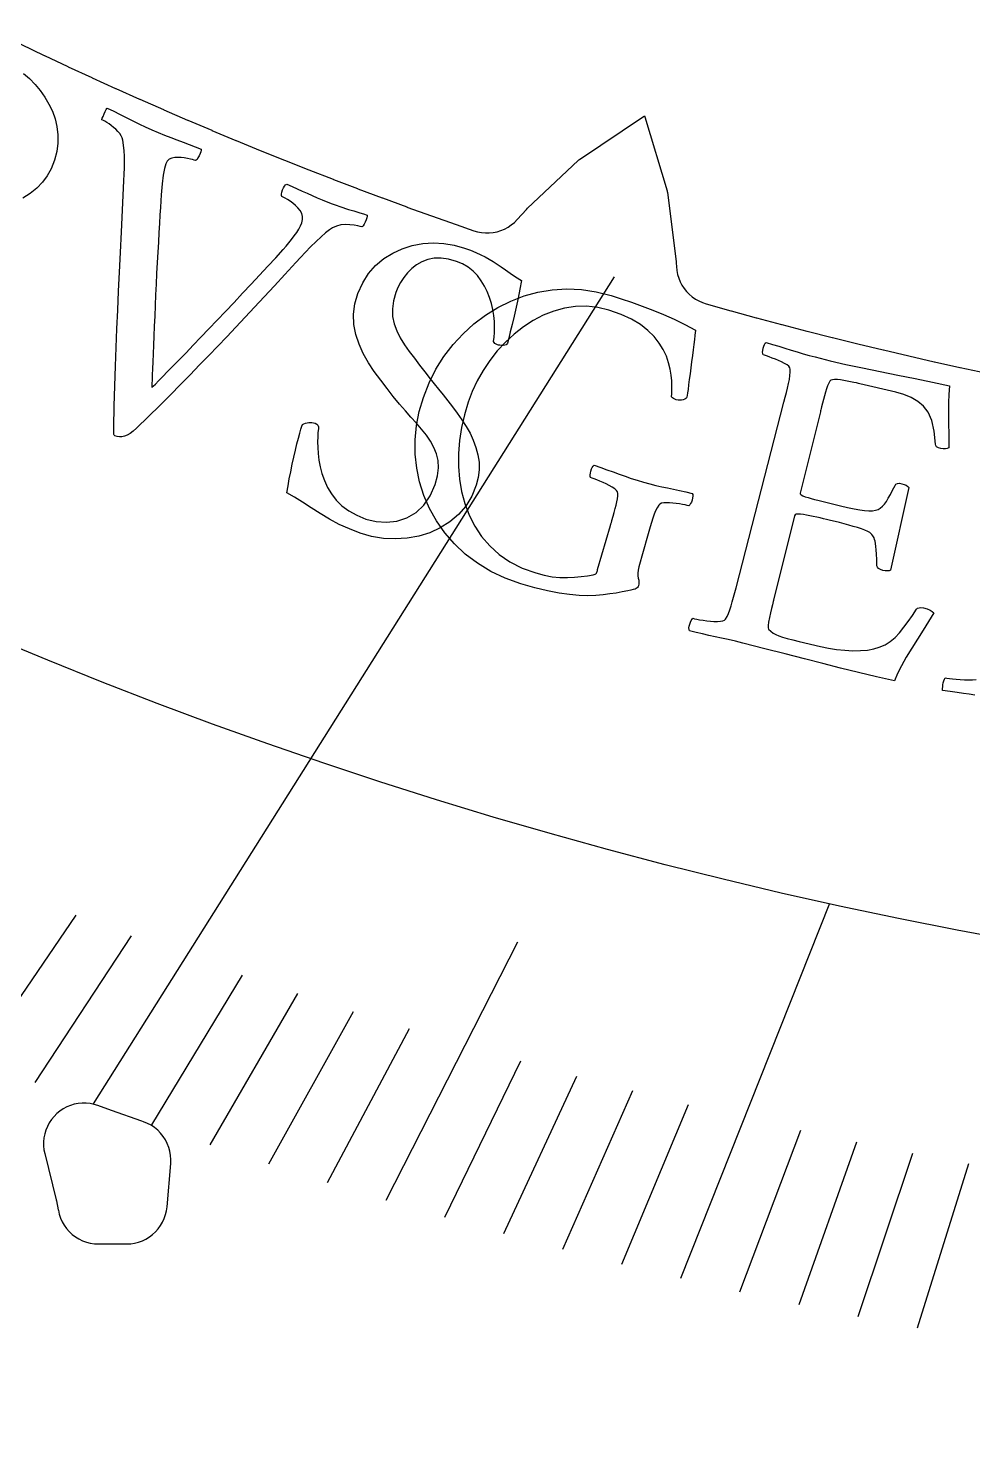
# Model space of a CAD drawing. Header units: millimetres. Extents: x -45 to 45, y -45 to 45.
# Drawn here: x -11.34 to -5.52, y -19.38 to -10.74 of the extents above; entities that cross this region are included whole.
import ezdxf

# ---------------------------------------------------------------- set-up
doc = ezdxf.new("R2010")
doc.units = ezdxf.units.MM
for name, color, linetype in [('CUT_INNER', 6, 'Continuous'), ('ENGRAVE', 7, 'Continuous'), ('ENGRAVE_FINE', 8, 'Continuous'), ('TEXT', 5, 'Continuous')]:
    doc.layers.add(name, color=color, linetype=linetype)

msp = doc.modelspace()

# ---------------------------------------------------------------- linework, layer by layer
at = {"layer": 'CUT_INNER'}
msp.add_lwpolyline([(-11.3858, -10.8386), (-11.2415, -10.9074), (-11.2401, -10.908), (-11.0955, -10.9759), (-11.0941, -10.9766), (-10.949, -11.0435), (-10.9476, -11.0442), (-10.8022, -11.1103), (-10.8008, -11.1109), (-10.6549, -11.1761), (-10.6535, -11.1767), (-10.5072, -11.241), (-10.5058, -11.2416), (-10.3591, -11.305), (-10.3577, -11.3057), (-10.2107, -11.3682), (-10.2093, -11.3688), (-10.0618, -11.4304), (-10.0604, -11.4309), (-9.9126, -11.4916), (-9.9112, -11.4922), (-9.763, -11.552), (-9.7616, -11.5526), (-9.613, -11.6114), (-9.6116, -11.612), (-9.4627, -11.67), (-9.4613, -11.6705), (-9.312, -11.7276), (-9.3106, -11.7281), (-9.161, -11.7842), (-9.1595, -11.7848), (-9.0096, -11.84), (-9.0082, -11.8405), (-8.8579, -11.8948), (-8.8564, -11.8953), (-8.7058, -11.9487), (-8.7044, -11.9492), (-8.5969, -11.9865), (-8.5735, -11.9934), (-8.5496, -11.998), (-8.5254, -12.0002), (-8.501, -12), (-8.4768, -11.9975), (-8.453, -11.9926), (-8.4297, -11.9854), (-8.4072, -11.976), (-8.3858, -11.9645), (-8.3656, -11.9509), (-8.3468, -11.9354), (-8.3296, -11.9182), (-8.2726, -11.8553), (-8.2658, -11.8484), (-7.9543, -11.5538), (-7.9503, -11.5503), (-7.9461, -11.5473), (-7.5511, -11.2827), (-7.5461, -11.2798), (-7.5442, -11.2852), (-7.4066, -11.7403), (-7.4053, -11.7454), (-7.4044, -11.7505), (-7.3505, -12.1759), (-7.3497, -12.1855), (-7.3486, -12.2078), (-7.3462, -12.2317), (-7.3416, -12.2553), (-7.3348, -12.2783), (-7.3258, -12.3006), (-7.3147, -12.3219), (-7.3016, -12.342), (-7.2866, -12.3607), (-7.2699, -12.378), (-7.2516, -12.3936), (-7.2319, -12.4073), (-7.211, -12.4191), (-7.1891, -12.4288), (-7.1663, -12.4364), (-7.0129, -12.4794), (-7.0114, -12.4798), (-6.8573, -12.5219), (-6.8558, -12.5223), (-6.7014, -12.5635), (-6.6999, -12.5639), (-6.5453, -12.6042), (-6.5438, -12.6045), (-6.3889, -12.6438), (-6.3874, -12.6442), (-6.2323, -12.6826), (-6.2308, -12.6829), (-6.0755, -12.7203), (-6.074, -12.7207), (-5.9184, -12.7571), (-5.9169, -12.7575), (-5.7611, -12.7929), (-5.7596, -12.7933), (-5.6036, -12.8278), (-5.6021, -12.8281), (-5.4459, -12.8617)], dxfattribs=at)
msp.add_lwpolyline([(-10.9349, -17.3658), (-10.959, -17.3609), (-10.9834, -17.3584), (-11.008, -17.3584), (-11.0324, -17.3607), (-11.0565, -17.3654), (-11.0801, -17.3725), (-11.1028, -17.3819), (-11.1245, -17.3934), (-11.1449, -17.407), (-11.1639, -17.4226), (-11.1813, -17.4399), (-11.1969, -17.4589), (-11.2106, -17.4793), (-11.2222, -17.501), (-11.2316, -17.5237), (-11.2388, -17.5472), (-11.2436, -17.5713), (-11.246, -17.5957), (-11.246, -17.6203), (-11.2436, -17.6447), (-11.2388, -17.6688), (-11.1674, -17.9538), (-11.1661, -17.9598), (-11.1552, -18.0144), (-11.1547, -18.0177), (-11.1492, -18.0421), (-11.1413, -18.0658), (-11.1311, -18.0886), (-11.1186, -18.1102), (-11.1041, -18.1305), (-11.0876, -18.1493), (-11.0693, -18.1663), (-11.0494, -18.1814), (-11.0281, -18.1944), (-11.0056, -18.2053), (-10.9822, -18.2139), (-10.958, -18.22), (-10.9333, -18.2238), (-10.9083, -18.225), (-10.7343, -18.225), (-10.7095, -18.2238), (-10.685, -18.2201), (-10.661, -18.214), (-10.6377, -18.2056), (-10.6154, -18.1949), (-10.5942, -18.1821), (-10.5744, -18.1672), (-10.5562, -18.1505), (-10.5397, -18.132), (-10.5251, -18.112), (-10.5126, -18.0906), (-10.5023, -18.0681), (-10.4942, -18.0447), (-10.4885, -18.0206), (-10.4852, -17.9961), (-10.4627, -17.7305), (-10.4618, -17.7051), (-10.4635, -17.6798), (-10.4678, -17.6548), (-10.4746, -17.6303), (-10.4839, -17.6067), (-10.4955, -17.5841), (-10.5093, -17.5628), (-10.5252, -17.543), (-10.5431, -17.5249), (-10.5626, -17.5088), (-10.5838, -17.4947), (-10.6062, -17.4828), (-10.6297, -17.4733), (-10.6414, -17.4692), (-10.8273, -17.4034), (-10.9114, -17.373)], close=True, dxfattribs=at)
at = {"layer": 'ENGRAVE'}
for points in [[(-10.9383, -17.3634), (-7.7297, -12.27)], [(-7.322, -18.4368), (-6.4042, -16.1259)]]:
    msp.add_lwpolyline(points, dxfattribs=at)
for centre, radius in [((0, 12.859), 29.684), ((0, 0), 42.525)]:
    msp.add_circle(centre, radius, dxfattribs=at)
at = {"layer": 'ENGRAVE_FINE'}
for points in [[(-11.6551, -17.0943), (-11.0457, -16.2005)], [(-11.297, -17.2311), (-10.7048, -16.3278)], [(-9.1361, -17.9561), (-8.326, -16.364)], [(-10.579, -17.491), (-10.0216, -16.5694)], [(-10.2191, -17.6141), (-9.6793, -16.6837)], [(-9.8586, -17.7326), (-9.3367, -16.7938)], [(-9.4976, -17.8466), (-8.9936, -16.8996)], [(-8.7742, -18.0611), (-8.3066, -17.0986)], [(-8.4117, -18.1617), (-7.9626, -17.1919)], [(-8.0489, -18.2578), (-7.6183, -17.281)], [(-7.6856, -18.3495), (-7.2737, -17.366)], [(-6.958, -18.5197), (-6.5838, -17.5238)], [(-6.5937, -18.5983), (-6.2385, -17.5965)], [(-6.229, -18.6725), (-5.893, -17.6653)], [(-5.8641, -18.7425), (-5.5473, -17.73)]]:
    msp.add_lwpolyline(points, dxfattribs=at)
at = {"layer": 'TEXT'}
for points in [[(-11.3687, -11.0179), (-11.3322, -11.0503), (-11.2977, -11.0858), (-11.2663, -11.1236), (-11.238, -11.1639), (-11.2127, -11.2065), (-11.1915, -11.2512), (-11.1754, -11.2976), (-11.1642, -11.3457), (-11.158, -11.3956), (-11.1579, -11.4468), (-11.1648, -11.4988), (-11.1788, -11.5516), (-11.2, -11.6052), (-11.2235, -11.6486), (-11.2529, -11.6884), (-11.2881, -11.7248), (-11.3292, -11.7578), (-11.3744, -11.7868)], [(-5.5116, -14.8455), (-5.5464, -14.8404), (-5.5813, -14.8357), (-5.6201, -14.8303), (-5.6628, -14.8242), (-5.7095, -14.8174), (-5.7101, -14.8129), (-5.71, -14.8057), (-5.7094, -14.7957), (-5.7083, -14.783), (-5.7063, -14.7696), (-5.7031, -14.758), (-5.6989, -14.748), (-5.6935, -14.7398), (-5.6829, -14.7416), (-5.6682, -14.7435), (-5.6493, -14.7456), (-5.6261, -14.7478), (-5.6009, -14.7497), (-5.5757, -14.7508), (-5.5506, -14.7512), (-5.5255, -14.7508), (-5.5027, -14.7492)]]:
    msp.add_lwpolyline(points, dxfattribs=at)
for points in [[(-10.5795, -11.3649), (-10.5401, -11.3818), (-10.5011, -11.3979), (-10.4625, -11.4131), (-10.4243, -11.4275), (-10.3864, -11.4415), (-10.3489, -11.4555), (-10.3118, -11.4694), (-10.275, -11.4834), (-10.2756, -11.4907), (-10.2781, -11.5001), (-10.2823, -11.5117), (-10.2883, -11.5254), (-10.295, -11.5382), (-10.3009, -11.5473), (-10.3062, -11.5527), (-10.3108, -11.5543), (-10.3176, -11.5519), (-10.328, -11.5489), (-10.3421, -11.5454), (-10.3597, -11.5413), (-10.3792, -11.5376), (-10.3988, -11.5354), (-10.4184, -11.5347), (-10.4382, -11.5355), (-10.4565, -11.5391), (-10.4718, -11.5469), (-10.4841, -11.5588), (-10.4934, -11.575), (-10.5019, -11.6025), (-10.5096, -11.6435), (-10.5162, -11.698), (-10.5219, -11.766), (-10.5242, -11.8017), (-10.5268, -11.8428), (-10.5296, -11.8894), (-10.5326, -11.9414), (-10.5358, -11.9977), (-10.5391, -12.0567), (-10.5426, -12.1185), (-10.5463, -12.1831), (-10.5499, -12.2491), (-10.5532, -12.3153), (-10.5562, -12.3815), (-10.559, -12.4478), (-10.5617, -12.5128), (-10.5642, -12.5752), (-10.5667, -12.6349), (-10.5691, -12.6919), (-10.5714, -12.745), (-10.5734, -12.7931), (-10.5752, -12.8361), (-10.5768, -12.874), (-10.5781, -12.9053), (-10.5789, -12.9286), (-10.5792, -12.9438), (-10.5792, -12.951), (-10.5714, -12.9438), (-10.5577, -12.9304), (-10.538, -12.9108), (-10.5123, -12.8851), (-10.4818, -12.8543), (-10.4476, -12.8194), (-10.4098, -12.7804), (-10.3683, -12.7374), (-10.3238, -12.6912), (-10.2772, -12.6426), (-10.2284, -12.5915), (-10.1775, -12.5381), (-10.1254, -12.4832), (-10.073, -12.4278), (-10.0205, -12.3719), (-9.9677, -12.3155), (-9.9156, -12.2596), (-9.8652, -12.2053), (-9.8166, -12.1525), (-9.7696, -12.1014), (-9.7521, -12.082), (-9.735, -12.0617), (-9.7183, -12.0405), (-9.702, -12.0184), (-9.687, -11.9965), (-9.6745, -11.976), (-9.6643, -11.9568), (-9.6564, -11.939), (-9.6508, -11.9183), (-9.6506, -11.8987), (-9.6556, -11.88), (-9.6658, -11.8623), (-9.6794, -11.8458), (-9.6942, -11.8307), (-9.7102, -11.817), (-9.7276, -11.8047), (-9.7442, -11.7941), (-9.7583, -11.7857), (-9.7697, -11.7794), (-9.7786, -11.7753), (-9.7813, -11.7694), (-9.7815, -11.7608), (-9.7793, -11.7497), (-9.7745, -11.7358), (-9.7683, -11.7222), (-9.7619, -11.7115), (-9.7552, -11.7038), (-9.7483, -11.6991), (-9.7154, -11.7137), (-9.6836, -11.7281), (-9.6527, -11.7422), (-9.6228, -11.7561), (-9.5929, -11.7698), (-9.5618, -11.7833), (-9.5295, -11.7966), (-9.4961, -11.8098), (-9.4685, -11.8203), (-9.444, -11.8294), (-9.4223, -11.8372), (-9.4036, -11.8437), (-9.3863, -11.8494), (-9.3692, -11.8549), (-9.3521, -11.8601), (-9.3352, -11.8651), (-9.3173, -11.8703), (-9.2976, -11.8762), (-9.2759, -11.8828), (-9.2524, -11.8901), (-9.2528, -11.8975), (-9.2552, -11.9072), (-9.2595, -11.9192), (-9.2657, -11.9335), (-9.2723, -11.9469), (-9.2778, -11.9562), (-9.2821, -11.9614), (-9.2852, -11.9625), (-9.2956, -11.9596), (-9.3115, -11.9564), (-9.3329, -11.9531), (-9.3598, -11.9496), (-9.3889, -11.9481), (-9.4164, -11.9508), (-9.4426, -11.9579), (-9.4673, -11.9693), (-9.486, -11.9813), (-9.5089, -11.9993), (-9.5363, -12.0234), (-9.568, -12.0536), (-9.6012, -12.0866), (-9.6331, -12.1191), (-9.6635, -12.1513), (-9.6926, -12.183), (-9.76, -12.2565), (-9.8248, -12.3267), (-9.8869, -12.3938), (-9.9463, -12.4578), (-10.0041, -12.5195), (-10.0611, -12.5799), (-10.1174, -12.639), (-10.173, -12.6968), (-10.2289, -12.7546), (-10.2859, -12.8133), (-10.3441, -12.8731), (-10.4034, -12.9339), (-10.4652, -12.9967), (-10.5308, -13.0625), (-10.6001, -13.1313), (-10.6732, -13.2031), (-10.6935, -13.2216), (-10.7127, -13.2359), (-10.7308, -13.246), (-10.7478, -13.252), (-10.7638, -13.2548), (-10.7791, -13.2552), (-10.7936, -13.2532), (-10.8073, -13.2489), (-10.8107, -13.2463), (-10.8129, -13.2416), (-10.8139, -13.235), (-10.8136, -13.2264), (-10.813, -13.2174), (-10.8128, -13.2095), (-10.8132, -13.2027), (-10.814, -13.1971), (-10.8105, -13.0674), (-10.8067, -12.9422), (-10.8026, -12.8214), (-10.7984, -12.705), (-10.7938, -12.5904), (-10.7889, -12.4749), (-10.7837, -12.3586), (-10.7781, -12.2413), (-10.7723, -12.1206), (-10.7662, -11.9937), (-10.7599, -11.8607), (-10.7532, -11.7215), (-10.7508, -11.6789), (-10.7492, -11.6383), (-10.7482, -11.5997), (-10.7478, -11.5631), (-10.7484, -11.5281), (-10.7504, -11.4939), (-10.7536, -11.4608), (-10.7582, -11.4286), (-10.7613, -11.4154), (-10.7672, -11.4021), (-10.7761, -11.3887), (-10.7879, -11.3751), (-10.8012, -11.362), (-10.8148, -11.35), (-10.8287, -11.3389), (-10.8428, -11.3289), (-10.8562, -11.3202), (-10.8679, -11.313), (-10.8779, -11.3073), (-10.8862, -11.3032), (-10.8863, -11.3006), (-10.8841, -11.2937), (-10.8796, -11.2826), (-10.8729, -11.2673), (-10.8658, -11.2519), (-10.8602, -11.2408), (-10.8562, -11.2338), (-10.8536, -11.231), (-10.8142, -11.2503), (-10.7783, -11.2682), (-10.746, -11.2847), (-10.7173, -11.2996), (-10.6886, -11.3144), (-10.656, -11.3302), (-10.6196, -11.3471), (-10.5795, -11.3649)], [(-8.6548, -12.0934), (-8.6172, -12.1071), (-8.5833, -12.1207), (-8.5531, -12.1343), (-8.5267, -12.148), (-8.5021, -12.162), (-8.4774, -12.177), (-8.4527, -12.1929), (-8.4279, -12.2098), (-8.4015, -12.228), (-8.372, -12.2479), (-8.3392, -12.2696), (-8.3033, -12.2931), (-8.313, -12.347), (-8.3237, -12.4015), (-8.3355, -12.4565), (-8.3483, -12.5122), (-8.361, -12.5646), (-8.3722, -12.6098), (-8.3819, -12.6478), (-8.3901, -12.6787), (-8.3924, -12.685), (-8.3973, -12.6894), (-8.4048, -12.692), (-8.415, -12.6929), (-8.4259, -12.6925), (-8.4356, -12.6917), (-8.444, -12.6903), (-8.4511, -12.6884), (-8.4596, -12.6849), (-8.4666, -12.6803), (-8.4721, -12.6747), (-8.4763, -12.6682), (-8.4718, -12.6417), (-8.4693, -12.6123), (-8.4687, -12.5801), (-8.4699, -12.545), (-8.4735, -12.5083), (-8.4796, -12.4716), (-8.4884, -12.4347), (-8.4997, -12.3977), (-8.5138, -12.3614), (-8.531, -12.327), (-8.5513, -12.2942), (-8.5745, -12.2632), (-8.6012, -12.2351), (-8.6315, -12.2111), (-8.6655, -12.1913), (-8.7033, -12.1755), (-8.7527, -12.1614), (-8.7986, -12.1549), (-8.8411, -12.1558), (-8.8802, -12.1643), (-8.9161, -12.1786), (-8.9488, -12.197), (-8.9783, -12.2195), (-9.0046, -12.2461), (-9.0277, -12.2753), (-9.0476, -12.3052), (-9.0641, -12.3359), (-9.0772, -12.3675), (-9.0918, -12.4184), (-9.0982, -12.4674), (-9.0964, -12.5145), (-9.0863, -12.5597), (-9.0699, -12.6034), (-9.0492, -12.6465), (-9.024, -12.6888), (-8.9944, -12.7304), (-8.9626, -12.7717), (-8.9306, -12.8134), (-8.8984, -12.8555), (-8.8661, -12.8979), (-8.8408, -12.9296), (-8.8141, -12.9629), (-8.786, -12.9976), (-8.7565, -13.034), (-8.7269, -13.0716), (-8.6982, -13.1103), (-8.6706, -13.1502), (-8.644, -13.1911), (-8.6199, -13.2331), (-8.5997, -13.2761), (-8.5835, -13.3203), (-8.5713, -13.3655), (-8.5643, -13.4116), (-8.5638, -13.4584), (-8.5697, -13.5059), (-8.5822, -13.554), (-8.6097, -13.6216), (-8.6458, -13.6818), (-8.6906, -13.7344), (-8.7442, -13.7795), (-8.8042, -13.8168), (-8.8681, -13.8459), (-8.9359, -13.867), (-9.0076, -13.8798), (-9.081, -13.8845), (-9.1537, -13.8807), (-9.2257, -13.8686), (-9.297, -13.8481), (-9.3625, -13.8231), (-9.4255, -13.7947), (-9.4859, -13.7629), (-9.5437, -13.7278), (-9.5988, -13.6922), (-9.651, -13.6589), (-9.7004, -13.6281), (-9.747, -13.5997), (-9.7404, -13.5576), (-9.7328, -13.5144), (-9.7242, -13.4701), (-9.7145, -13.4246), (-9.7045, -13.38), (-9.6948, -13.3383), (-9.6854, -13.2995), (-9.6763, -13.2637), (-9.6681, -13.2326), (-9.6614, -13.2081), (-9.6562, -13.1902), (-9.6525, -13.1789), (-9.6432, -13.1751), (-9.6336, -13.1719), (-9.6237, -13.1695), (-9.6135, -13.1677), (-9.6033, -13.1668), (-9.5934, -13.1672), (-9.5837, -13.1688), (-9.5742, -13.1716), (-9.564, -13.1771), (-9.5572, -13.1847), (-9.5537, -13.1944), (-9.5538, -13.2063), (-9.5561, -13.2285), (-9.5576, -13.255), (-9.5582, -13.2857), (-9.5579, -13.3208), (-9.5556, -13.3588), (-9.5505, -13.3984), (-9.5425, -13.4396), (-9.5316, -13.4824), (-9.5169, -13.5253), (-9.4973, -13.5667), (-9.4729, -13.6065), (-9.4437, -13.6448), (-9.4086, -13.6803), (-9.3664, -13.7116), (-9.3171, -13.7388), (-9.2609, -13.7617), (-9.1972, -13.7779), (-9.1339, -13.782), (-9.0712, -13.774), (-9.0091, -13.7539), (-8.9518, -13.7214), (-8.9036, -13.6763), (-8.8645, -13.6186), (-8.8344, -13.5483), (-8.8201, -13.4953), (-8.8141, -13.4462), (-8.8162, -13.4011), (-8.8265, -13.3599), (-8.843, -13.3211), (-8.8638, -13.2831), (-8.8889, -13.2458), (-8.9182, -13.2092), (-8.9503, -13.1724), (-8.9835, -13.1344), (-9.0179, -13.0951), (-9.0534, -13.0546), (-9.0922, -13.0072), (-9.1311, -12.9579), (-9.1701, -12.9068), (-9.2093, -12.8539), (-9.2458, -12.7991), (-9.2769, -12.7427), (-9.3026, -12.6845), (-9.3229, -12.6246), (-9.3352, -12.5634), (-9.3371, -12.501), (-9.3286, -12.4376), (-9.3098, -12.3731), (-9.2807, -12.3079), (-9.2445, -12.2504), (-9.2012, -12.2007), (-9.1509, -12.1585), (-9.0956, -12.124), (-9.0372, -12.0971), (-8.9758, -12.0778), (-8.9113, -12.0661), (-8.8458, -12.0618), (-8.7813, -12.0649), (-8.7176, -12.0755), (-8.6548, -12.0934)], [(-7.7556, -13.8025), (-7.7544, -13.7984), (-7.7532, -13.7944), (-7.752, -13.7903), (-7.7509, -13.7862), (-7.7497, -13.7821), (-7.7485, -13.7781), (-7.7473, -13.774), (-7.7461, -13.7699), (-7.7389, -13.7447), (-7.7321, -13.7205), (-7.7259, -13.6976), (-7.7202, -13.6757), (-7.7154, -13.6553), (-7.7121, -13.6365), (-7.7101, -13.6193), (-7.7095, -13.6037), (-7.7109, -13.5949), (-7.717, -13.5856), (-7.728, -13.5759), (-7.7438, -13.5656), (-7.7622, -13.5554), (-7.7812, -13.5458), (-7.8007, -13.5367), (-7.8207, -13.5282), (-7.8394, -13.5207), (-7.8551, -13.5147), (-7.8678, -13.5101), (-7.8774, -13.5069), (-7.8791, -13.4994), (-7.8793, -13.4901), (-7.8781, -13.479), (-7.8754, -13.4661), (-7.8716, -13.4536), (-7.8668, -13.4436), (-7.8612, -13.4361), (-7.8547, -13.431), (-7.8152, -13.4444), (-7.7765, -13.4579), (-7.7385, -13.4715), (-7.7012, -13.4852), (-7.6643, -13.4986), (-7.6271, -13.5112), (-7.5897, -13.5231), (-7.552, -13.5342), (-7.5135, -13.5449), (-7.4758, -13.5545), (-7.4392, -13.563), (-7.4035, -13.5704), (-7.3676, -13.5777), (-7.3303, -13.5857), (-7.2916, -13.5943), (-7.2514, -13.6037), (-7.2485, -13.6115), (-7.2477, -13.6209), (-7.249, -13.6319), (-7.2524, -13.6446), (-7.257, -13.6569), (-7.2618, -13.6669), (-7.2669, -13.6747), (-7.2724, -13.6802), (-7.2821, -13.6778), (-7.295, -13.6751), (-7.3111, -13.672), (-7.3304, -13.6686), (-7.351, -13.6655), (-7.3712, -13.6632), (-7.3908, -13.6618), (-7.41, -13.6612), (-7.4272, -13.662), (-7.4409, -13.6647), (-7.4511, -13.6692), (-7.4579, -13.6757), (-7.4676, -13.6919), (-7.4769, -13.7108), (-7.4856, -13.7324), (-7.4938, -13.7567), (-7.5019, -13.783), (-7.51, -13.8103), (-7.5183, -13.8386), (-7.5267, -13.8681), (-7.5796, -14.0561), (-7.5845, -14.0767), (-7.5869, -14.0952), (-7.5868, -14.1114), (-7.5842, -14.1253), (-7.5813, -14.1379), (-7.58, -14.15), (-7.5805, -14.1617), (-7.5827, -14.1728), (-7.5847, -14.1779), (-7.5876, -14.1824), (-7.5915, -14.1863), (-7.5963, -14.1896), (-7.6035, -14.1927), (-7.6146, -14.1962), (-7.6295, -14.2001), (-7.6482, -14.2044), (-7.6826, -14.211), (-7.7194, -14.2172), (-7.7586, -14.2232), (-7.8001, -14.2287), (-7.8451, -14.2327), (-7.8946, -14.2338), (-7.9485, -14.232), (-8.0068, -14.2274), (-8.0711, -14.2186), (-8.1426, -14.2046), (-8.2215, -14.1852), (-8.3075, -14.1604), (-8.4034, -14.126), (-8.4923, -14.084), (-8.5741, -14.0344), (-8.6488, -13.9772), (-8.7159, -13.914), (-8.775, -13.8461), (-8.8261, -13.7736), (-8.8691, -13.6964), (-8.9039, -13.6159), (-8.9301, -13.5333), (-8.9479, -13.4486), (-8.9572, -13.3619), (-8.9579, -13.2742), (-8.9498, -13.1868), (-8.9328, -13.0995), (-8.9072, -13.0125), (-8.8719, -12.9229), (-8.8295, -12.839), (-8.7802, -12.7606), (-8.724, -12.6878), (-8.6621, -12.6209), (-8.5956, -12.5606), (-8.5245, -12.5068), (-8.4488, -12.4595), (-8.3695, -12.4196), (-8.2873, -12.3881), (-8.2023, -12.365), (-8.1145, -12.3502), (-8.0247, -12.3444), (-7.9343, -12.3485), (-7.843, -12.3623), (-7.7507, -12.3859), (-7.6883, -12.4057), (-7.6248, -12.4272), (-7.5602, -12.4503), (-7.4944, -12.475), (-7.4283, -12.5018), (-7.3623, -12.5314), (-7.2965, -12.5636), (-7.2309, -12.5985), (-7.2313, -12.6022), (-7.2326, -12.6131), (-7.2347, -12.6314), (-7.2376, -12.6569), (-7.2412, -12.6874), (-7.2454, -12.7202), (-7.25, -12.7555), (-7.2551, -12.7932), (-7.2603, -12.8313), (-7.2651, -12.8676), (-7.2696, -12.9022), (-7.2738, -12.935), (-7.2776, -12.9636), (-7.2807, -12.9856), (-7.2831, -13.001), (-7.285, -13.0098), (-7.2865, -13.0152), (-7.2907, -13.0199), (-7.2975, -13.0239), (-7.307, -13.0271), (-7.3177, -13.0292), (-7.3284, -13.0299), (-7.3391, -13.0291), (-7.3497, -13.0268), (-7.3585, -13.0237), (-7.3663, -13.0199), (-7.3732, -13.0151), (-7.3791, -13.0096), (-7.3778, -12.9916), (-7.3771, -12.9689), (-7.3771, -12.9417), (-7.3777, -12.9099), (-7.3804, -12.8749), (-7.3869, -12.838), (-7.3971, -12.7994), (-7.4109, -12.7589), (-7.4298, -12.718), (-7.455, -12.678), (-7.4866, -12.6388), (-7.5245, -12.6004), (-7.5703, -12.5642), (-7.6255, -12.5315), (-7.6902, -12.5023), (-7.7643, -12.4765), (-7.8338, -12.4596), (-7.9026, -12.4518), (-7.9708, -12.4532), (-8.0384, -12.4636), (-8.1047, -12.482), (-8.169, -12.5073), (-8.2311, -12.5395), (-8.2913, -12.5785), (-8.3485, -12.6233), (-8.402, -12.6726), (-8.4518, -12.7264), (-8.4978, -12.7848), (-8.5392, -12.8464), (-8.5754, -12.91), (-8.6063, -12.9755), (-8.6318, -13.043), (-8.6546, -13.1201), (-8.672, -13.1982), (-8.684, -13.2773), (-8.6905, -13.3576), (-8.6909, -13.4375), (-8.6847, -13.5156), (-8.6717, -13.5921), (-8.652, -13.6667), (-8.625, -13.7384), (-8.5905, -13.8057), (-8.5483, -13.8687), (-8.4985, -13.9272), (-8.4406, -13.9799), (-8.3739, -14.0254), (-8.2987, -14.0634), (-8.2149, -14.094), (-8.1635, -14.1077), (-8.114, -14.1168), (-8.0663, -14.1214), (-8.0205, -14.1215), (-7.9769, -14.1188), (-7.9359, -14.1151), (-7.8974, -14.1105), (-7.8615, -14.1048), (-7.8545, -14.1037), (-7.8489, -14.1015), (-7.8447, -14.0984), (-7.842, -14.0943), (-7.8399, -14.0895), (-7.8379, -14.0841), (-7.8359, -14.0781), (-7.8339, -14.0716)], [(-6.4952, -12.764), (-6.4025, -12.7868), (-6.3049, -12.8093), (-6.2023, -12.8315), (-6.0949, -12.8534), (-5.9857, -12.8752), (-5.878, -12.8973), (-5.7717, -12.9197), (-5.6669, -12.9424), (-5.6708, -12.9941), (-5.6733, -13.0439), (-5.6742, -13.0919), (-5.6737, -13.138), (-5.6727, -13.1835), (-5.6721, -13.2296), (-5.672, -13.2763), (-5.6723, -13.3237), (-5.6814, -13.328), (-5.6926, -13.3301), (-5.7057, -13.33), (-5.7207, -13.3276), (-5.7358, -13.3231), (-5.7464, -13.3169), (-5.7524, -13.3093), (-5.7539, -13.3001), (-5.7611, -13.2208), (-5.7757, -13.1554), (-5.7978, -13.1039), (-5.8275, -13.0662), (-5.8631, -13.0379), (-5.9033, -13.0142), (-5.9479, -12.9953), (-5.9971, -12.981), (-6.2185, -12.9286), (-6.228, -12.9264), (-6.2409, -12.9236), (-6.2571, -12.9201), (-6.2767, -12.916), (-6.2977, -12.9119), (-6.3181, -12.9084), (-6.338, -12.9056), (-6.3573, -12.9035), (-6.3746, -12.9027), (-6.3881, -12.9039), (-6.398, -12.9071), (-6.4042, -12.9123), (-6.4114, -12.9262), (-6.4183, -12.9424), (-6.4249, -12.9608), (-6.4312, -12.9815), (-6.4372, -13.0035), (-6.4433, -13.0258), (-6.4492, -13.0486), (-6.455, -13.0718), (-6.4573, -13.0809), (-6.4593, -13.0889), (-6.4611, -13.096), (-6.4626, -13.102), (-6.587, -13.6019), (-6.5861, -13.6074), (-6.5804, -13.613), (-6.5702, -13.6187), (-6.5553, -13.6244), (-6.5375, -13.63), (-6.5186, -13.6356), (-6.4986, -13.6411), (-6.4775, -13.6464), (-6.3394, -13.6798), (-6.2945, -13.6901), (-6.2547, -13.6984), (-6.22, -13.7047), (-6.1904, -13.7091), (-6.1648, -13.7112), (-6.1425, -13.7108), (-6.1233, -13.7078), (-6.1073, -13.7022), (-6.0933, -13.694), (-6.0801, -13.683), (-6.0677, -13.6694), (-6.0561, -13.6529), (-6.0444, -13.6335), (-6.0315, -13.6107), (-6.0175, -13.5844), (-6.0025, -13.5548), (-5.9972, -13.5472), (-5.9884, -13.5428), (-5.9761, -13.5418), (-5.9604, -13.5441), (-5.9456, -13.5483), (-5.9335, -13.5537), (-5.9242, -13.5604), (-5.9176, -13.5682), (-6.0314, -14.0764), (-6.0394, -14.0797), (-6.0498, -14.081), (-6.0626, -14.0803), (-6.0779, -14.0776), (-6.0926, -14.073), (-6.1036, -14.0667), (-6.111, -14.0587), (-6.1148, -14.0489), (-6.1158, -14.0109), (-6.1171, -13.9784), (-6.1188, -13.9514), (-6.1208, -13.93), (-6.1232, -13.9127), (-6.1258, -13.8983), (-6.1287, -13.8868), (-6.1319, -13.8781), (-6.1356, -13.871), (-6.1399, -13.8643), (-6.1448, -13.8579), (-6.1504, -13.852), (-6.1582, -13.8449), (-6.1707, -13.8375), (-6.1878, -13.83), (-6.2096, -13.8224), (-6.2342, -13.8146), (-6.2602, -13.8069), (-6.2873, -13.7992), (-6.3158, -13.7916), (-6.3445, -13.7841), (-6.3723, -13.777), (-6.3994, -13.7703), (-6.4256, -13.7639), (-6.4439, -13.7595), (-6.4634, -13.7551), (-6.4842, -13.7505), (-6.5061, -13.7458), (-6.528, -13.7413), (-6.5484, -13.7376), (-6.5673, -13.7346), (-6.5849, -13.7322), (-6.5998, -13.7314), (-6.6109, -13.7327), (-6.6183, -13.7362), (-6.6219, -13.742), (-6.7491, -14.2529), (-6.7498, -14.256), (-6.7508, -14.2598), (-6.7519, -14.2642), (-6.7532, -14.2694), (-6.7582, -14.29), (-6.7638, -14.3134), (-6.7698, -14.3396), (-6.7764, -14.3686), (-6.7818, -14.3959), (-6.7844, -14.4169), (-6.7841, -14.4318), (-6.7809, -14.4404), (-6.7684, -14.4527), (-6.7538, -14.4635), (-6.7371, -14.4728), (-6.7184, -14.4806), (-6.6957, -14.4881), (-6.6671, -14.4965), (-6.6327, -14.5057), (-6.5923, -14.5157), (-6.4609, -14.547), (-6.4118, -14.5573), (-6.3625, -14.5649), (-6.3129, -14.57), (-6.2632, -14.5725), (-6.2156, -14.5721), (-6.1725, -14.5684), (-6.1338, -14.5615), (-6.0996, -14.5514), (-6.0644, -14.5366), (-6.0318, -14.5167), (-6.0017, -14.4917), (-5.9743, -14.4616), (-5.9482, -14.4281), (-5.9221, -14.393), (-5.8961, -14.3561), (-5.8702, -14.3177), (-5.8641, -14.3114), (-5.855, -14.3079), (-5.8429, -14.3073), (-5.8278, -14.3094), (-5.8051, -14.3154), (-5.787, -14.3225), (-5.7736, -14.3308), (-5.7647, -14.3403), (-5.7965, -14.3923), (-5.8297, -14.4458), (-5.8642, -14.5008), (-5.9, -14.5574), (-5.934, -14.6129), (-5.9631, -14.6647), (-5.9873, -14.7128), (-6.0065, -14.7574), (-6.1175, -14.7326), (-6.228, -14.7068), (-6.3379, -14.6799), (-6.4471, -14.652), (-6.5595, -14.6229), (-6.679, -14.5923), (-6.8055, -14.5601), (-6.939, -14.5262), (-6.9853, -14.5147), (-7.0294, -14.5043), (-7.0711, -14.4949), (-7.1105, -14.4866), (-7.149, -14.4785), (-7.188, -14.4696), (-7.2276, -14.46), (-7.2678, -14.4496), (-7.2709, -14.4418), (-7.2718, -14.4324), (-7.2706, -14.4214), (-7.2673, -14.4087), (-7.2628, -14.3964), (-7.258, -14.3863), (-7.2529, -14.3785), (-7.2474, -14.373), (-7.2373, -14.3754), (-7.2235, -14.3783), (-7.2061, -14.3815), (-7.1851, -14.3851), (-7.1625, -14.3884), (-7.1401, -14.3907), (-7.1181, -14.392), (-7.0963, -14.3923), (-7.0771, -14.3913), (-7.0624, -14.3887), (-7.0523, -14.3845), (-7.0468, -14.3788), (-7.0373, -14.3625), (-7.0284, -14.3434), (-7.0201, -14.3216), (-7.0124, -14.2971), (-7.0049, -14.2707), (-6.9974, -14.2432), (-6.9897, -14.2147), (-6.982, -14.1851), (-6.6869, -13.0422), (-6.6793, -13.0124), (-6.6721, -12.9835), (-6.6653, -12.9554), (-6.6589, -12.9281), (-6.6535, -12.9023), (-6.65, -12.8789), (-6.6483, -12.8576), (-6.6484, -12.8387), (-6.6499, -12.8301), (-6.6561, -12.8214), (-6.667, -12.8125), (-6.6826, -12.8035), (-6.7009, -12.7946), (-6.7197, -12.7861), (-6.7392, -12.778), (-6.7593, -12.7703), (-6.7781, -12.7634), (-6.7938, -12.7578), (-6.8063, -12.7537), (-6.8157, -12.7509), (-6.8175, -12.7435), (-6.8179, -12.7342), (-6.817, -12.7231), (-6.8147, -12.7102), (-6.8112, -12.6975), (-6.8068, -12.6874), (-6.8015, -12.6796), (-6.7953, -12.6743), (-6.7568, -12.6861), (-6.7185, -12.6979), (-6.6807, -12.7098), (-6.6432, -12.7216), (-6.6059, -12.7332), (-6.5688, -12.7441), (-6.532, -12.7544), (-6.4952, -12.764)]]:
    msp.add_lwpolyline(points, close=True, dxfattribs=at)

doc.saveas('drawing.dxf')
